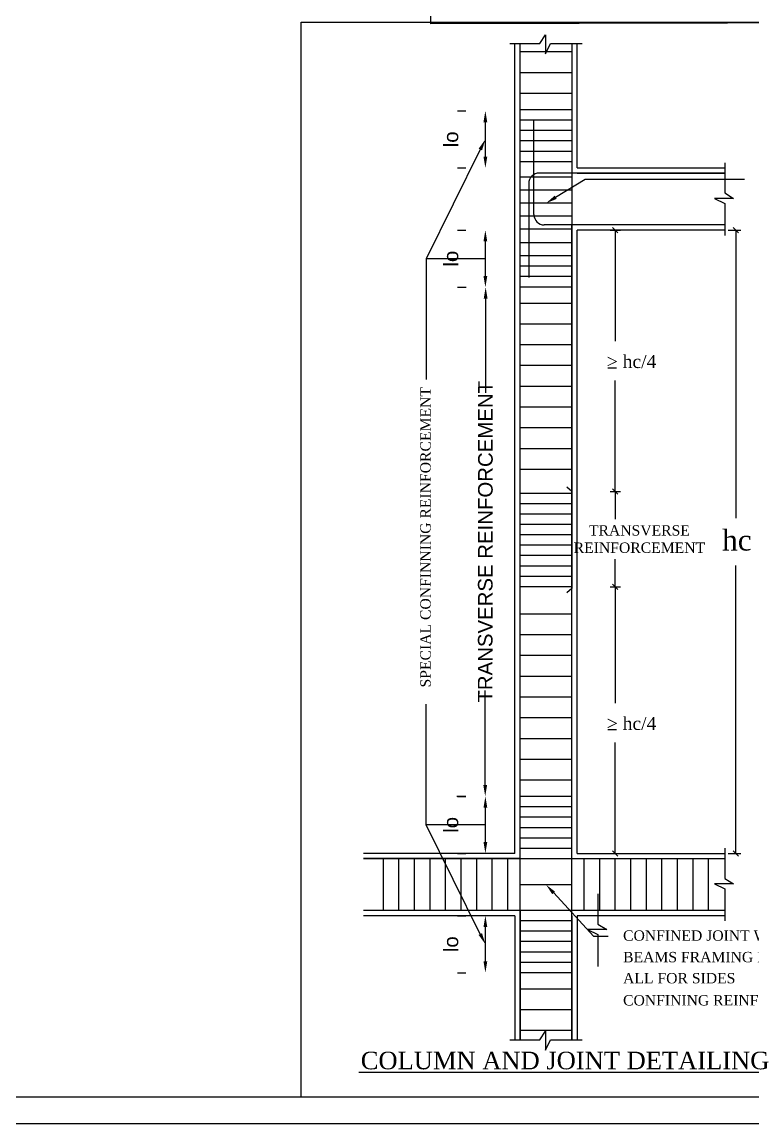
# Model space of a CAD drawing. Header units: metres. Extents: x -1560488.3 to -1560394.4, y 43534.5 to 43593.3.
# Drawn here: x -1560455.1 to -1560446.1, y 43534.54 to 43548.1 of the extents above; entities that cross this region are included whole.
import ezdxf

# ---------------------------------------------------------------- set-up
doc = ezdxf.new("R2010")
doc.units = ezdxf.units.M
doc.header["$LTSCALE"] = 750
doc.header["$MEASUREMENT"] = 0
doc.header["$PDMODE"] = 35
doc.header["$PDSIZE"] = 50
doc.layers.get('0').update_dxf_attribs({"lineweight": 5})
doc.layers.get('Defpoints').update_dxf_attribs({"lineweight": 0})
doc.layers.add('BO', color=1, linetype='Continuous')
doc.layers.add('TEXT 1', color=7, linetype='Continuous')
doc.layers.add('TEXT', color=2, linetype='Continuous', lineweight=20)
doc.styles.add('outer', font='BKANT.TTF')
doc.styles.get("Standard").update_dxf_attribs({"font": 'arial.ttf'})
doc.styles.add('TIMES', font='times.ttf', dxfattribs={"height": 9})
doc.dimstyles.new('Banu', dxfattribs={"dimtxt": 0.3, "dimasz": 0.1905, "dimexe": 1, "dimexo": 1, "dimgap": 0.1, "dimtad": 1, "dimzin": 1, "dimdsep": 46, "dimtxsty": 'outer', "dimcen": 0.15, "dimdle": 1, "dimse1": 1, "dimse2": 1, "dimclrd": 256, "dimclre": 256, "dimclrt": 256, "dimadec": 0, "dimazin": 0, "dimtfac": 1, "dimtix": 1, "dimtmove": 1, "dimatfit": 0, "dimfxl": 0, "dimtolj": 1, "dimtzin": 0, "dimlwd": -1, "dimlwe": -1, "dimarcsym": 0})

# ---------------------------------------------------------------- blocks, each defined once
blk = doc.blocks.new('_Oblique')
at = {"color": 0, "linetype": 'ByBlock', "lineweight": -2}
blk.add_line((-0.5, -0.5), (0.5, 0.5), dxfattribs=at)
blk = doc.blocks.new('A$C70167D43')
at = {"color": 0}
for p, q in [((-1031.09, 647.45), (-1026.73, 654.55)), ((-1026.73, 654.55), (-1026.73, 639.19)), ((-1055.19, 647.45), (-1031.09, 647.45)), ((-1051.06, 2.02), (-1051.06, 647.45)), ((-1046.92, -2.12), (-1046.92, 647.45)), ((-1046.92, -146.65), (-1046.92, 647.45)), ((-1026.73, 639.19), (-1022.77, 647.45)), ((-1022.77, 647.45), (-997.3, 647.45)), ((-1005.57, 647.45), (-1005.57, 250.4)), ((-1001.44, 548.41), (-1001.44, 647.45)), ((-1005.57, 640.81), (-1046.92, 640.81)), ((-1005.57, 624.27), (-1046.92, 624.27)), ((-1005.57, 607.73), (-1046.92, 607.73)), ((-1005.57, 594.67), (-1046.92, 594.67)), ((-1005.57, 586.4), (-1046.92, 586.4)), ((-1035.86, 511.19), (-1035.86, 586.24)), ((-1005.57, 578.12), (-1046.92, 578.12)), ((-1005.57, 569.85), (-1046.92, 569.85)), ((-1005.57, 561.58), (-1046.92, 561.58)), ((-1005.57, 553.31), (-1046.92, 553.31)), ((-1001.44, 548.41), (-883.75, 548.41)), ((-883.75, 552.54), (-883.75, 528.44)), ((-1005.57, 540.91), (-1046.92, 540.91)), ((-1040, 536), (-1040, 460.96)), ((-883.75, 544.27), (-1031.73, 544.27)), ((-1001.44, 544.27), (-883.75, 544.27)), ((-1005.57, 530.57), (-1046.92, 530.57)), ((-883.75, 528.44), (-876.65, 524.08)), ((-1005.57, 520.23), (-1046.92, 520.23)), ((-876.65, 524.08), (-892.01, 524.08)), ((-892.01, 524.08), (-883.75, 520.12)), ((-883.75, 520.12), (-883.75, 494.65)), ((-1005.32, 509.89), (-1046.68, 509.89)), ((-883.75, 502.92), (-1027.59, 502.92)), ((-1005.57, -2.12), (-1005.57, 502.92)), ((-883.75, 502.92), (-1005.57, 502.92)), ((-1005.57, 499.55), (-1046.92, 499.55)), ((-1001.44, 2.02), (-1001.44, 498.78)), ((-883.75, 498.78), (-1001.44, 498.78)), ((-1005.57, 488.61), (-1046.92, 488.61)), ((-1005.57, 478.27), (-1046.92, 478.27)), ((-1005.57, 470), (-1046.92, 470)), ((-1005.57, 461.73), (-1046.92, 461.73)), ((-1005.57, 453.46), (-1046.92, 453.46)), ((-1005.57, 440.4), (-1046.92, 440.4)), ((-1005.57, 423.86), (-1046.92, 423.86)), ((-1005.57, 407.32), (-1046.92, 407.32)), ((-1005.57, 390.78), (-1046.92, 390.78)), ((-976.87, 389.17), (-970.11, 389.17)), ((-1005.57, 374.23), (-1046.92, 374.23)), ((-1005.57, 357.69), (-1046.92, 357.69)), ((-1005.57, 341.15), (-1046.92, 341.15)), ((-1005.57, 324.61), (-1046.92, 324.61)), ((-1005.57, 308.07), (-1046.92, 308.07)), ((-1005.57, 290.56), (-1009.52, 293.88)), ((-1005.57, 250.4), (-1005.57, 290.56)), ((-1005.57, 288.97), (-1046.92, 288.97)), ((-1005.57, 280.7), (-1046.92, 280.7)), ((-1005.57, 272.43), (-1046.92, 272.43)), ((-1005.57, 264.16), (-1046.92, 264.16)), ((-1005.57, 255.89), (-1046.92, 255.89)), ((-1005.57, 247.62), (-1046.92, 247.62)), ((-1005.57, -146.65), (-1005.57, 250.4)), ((-1005.57, 250.4), (-1005.57, 213.18)), ((-1005.57, 239.35), (-1046.92, 239.35)), ((-1005.57, 231.08), (-1046.92, 231.08)), ((-1005.57, 222.81), (-1046.92, 222.81)), ((-1005.57, 214.54), (-1046.92, 214.54)), ((-1005.57, 213.18), (-1009.52, 209.64)), ((-1005.57, 192.73), (-1046.92, 192.73)), ((-1005.57, 176.19), (-1046.92, 176.19)), ((-1005.57, 159.65), (-1046.92, 159.65)), ((-1005.57, 143.11), (-1046.92, 143.11)), ((-1005.57, 126.57), (-1046.92, 126.57)), ((-1005.57, 110.03), (-1046.92, 110.03)), ((-976.87, 100.69), (-970.11, 100.69)), ((-1005.57, 93.48), (-1046.92, 93.48)), ((-1005.57, 76.94), (-1046.92, 76.94)), ((-1005.57, 60.4), (-1046.92, 60.4)), ((-1005.57, 47.34), (-1046.92, 47.34)), ((-1005.57, 39.07), (-1046.92, 39.07)), ((-1005.57, 30.8), (-1046.92, 30.8)), ((-1005.57, 22.53), (-1046.92, 22.53)), ((-1005.57, 14.26), (-1046.92, 14.26)), ((-1051.06, 2.02), (-1171.84, 2.02)), ((-1005.57, 5.99), (-1046.92, 5.99)), ((-1001.44, 2.02), (-883.75, 2.02)), ((-883.75, 6.15), (-883.75, -17.95)), ((-1171.84, -2.12), (-883.75, -2.12)), ((-1046.92, -2.12), (-1171.84, -2.12)), ((-1155.93, -43.47), (-1155.93, -2.12)), ((-1143.52, -43.47), (-1143.52, -2.12)), ((-1131.12, -43.47), (-1131.12, -2.12)), ((-1118.71, -43.47), (-1118.71, -2.12)), ((-1106.31, -43.47), (-1106.31, -2.12)), ((-1093.9, -43.47), (-1093.9, -2.12)), ((-1081.49, -43.47), (-1081.49, -2.12)), ((-1069.09, -43.47), (-1069.09, -2.12)), ((-1056.68, -43.47), (-1056.68, -2.12)), ((-1005.57, -2.12), (-883.75, -2.12)), ((-995.81, -43.47), (-995.81, -2.12)), ((-983.41, -43.47), (-983.41, -2.12)), ((-971, -43.47), (-971, -2.12)), ((-958.6, -43.47), (-958.6, -2.12)), ((-946.19, -43.47), (-946.19, -2.12)), ((-933.78, -43.47), (-933.78, -2.12)), ((-921.38, -43.47), (-921.38, -2.12)), ((-908.97, -43.47), (-908.97, -2.12)), ((-896.57, -43.47), (-896.57, -2.12)), ((-1046.92, -22.88), (-1005.57, -22.88)), ((-876.65, -22.31), (-892.01, -22.31)), ((-892.01, -22.31), (-883.75, -26.27)), ((-883.75, -17.95), (-876.65, -22.31)), ((-883.75, -26.27), (-883.75, -51.74)), ((-984.87, -30.13), (-984.87, -54.23)), ((-883.75, -43.47), (-1171.84, -43.47)), ((-1046.92, -43.47), (-1171.84, -43.47)), ((-1046.92, -43.47), (-1046.92, -146.65)), ((-883.75, -43.47), (-1001.44, -43.47)), ((-1051.06, -47.61), (-1171.84, -47.61)), ((-1051.06, -47.61), (-1051.06, -146.65)), ((-1005.57, -51.74), (-1046.92, -51.74)), ((-1005.57, -47.61), (-1005.57, -146.65)), ((-883.75, -47.61), (-1001.44, -47.61)), ((-1001.44, -47.61), (-1001.44, -146.65)), ((-1005.57, -60.01), (-1046.92, -60.01)), ((-977.77, -58.59), (-993.13, -58.59)), ((-993.13, -58.59), (-984.87, -62.55)), ((-984.87, -54.23), (-977.77, -58.59)), ((-1005.57, -68.28), (-1046.92, -68.28)), ((-984.87, -62.55), (-984.87, -88.02)), ((-1005.57, -76.55), (-1046.92, -76.55)), ((-1005.57, -84.83), (-1046.92, -84.83)), ((-1005.57, -93.1), (-1046.92, -93.1)), ((-1005.57, -106.16), (-1046.92, -106.16)), ((-1005.57, -122.7), (-1046.92, -122.7)), ((-1005.57, -139.24), (-1046.92, -139.24)), ((-1031.09, -146.65), (-1026.73, -139.54)), ((-1026.73, -139.54), (-1026.73, -154.91)), ((-1055.19, -146.65), (-1031.09, -146.65)), ((-1026.73, -154.91), (-1022.77, -146.65)), ((-1022.77, -146.65), (-997.3, -146.65)), ((-1175.46, -172.3), (-856.55, -172.3))]:
    blk.add_line(p, q, dxfattribs=at)
at = {"color": 1}
for p, q in [((-1096.92, 593.9), (-1090.1, 593.9)), ((-1074.59, 557.45), (-1074.59, 584.85)), ((-1096.92, 548.41), (-1090.1, 548.41)), ((-1096.92, 498.78), (-1090.1, 498.78)), ((-975.15, 498.78), (-966.97, 498.78)), ((-971.1, 498.78), (-971.1, 410.29)), ((-880.94, 498.78), (-870.77, 498.78)), ((-874.91, 498.78), (-874.91, 269.35)), ((-1074.59, 462.34), (-1074.59, 489.74)), ((-1121.88, 476.04), (-1121.88, 379.71)), ((-1074.59, 476.04), (-1121.88, 476.04)), ((-1096.92, 453.32), (-1089.88, 453.32)), ((-1096.92, 453.3), (-1090.1, 453.3)), ((-1074.38, 444.26), (-1074.45, 369.04)), ((-971.1, 290.49), (-971.1, 378.99)), ((-975.15, 290.49), (-966.97, 290.49)), ((-975.15, 290.49), (-966.97, 290.49)), ((-971.1, 290.49), (-971.1, 268.35)), ((-971.1, 214.54), (-971.1, 236.68)), ((-874.91, 2.02), (-874.91, 231.45)), ((-975.15, 214.54), (-966.97, 214.54)), ((-975.15, 214.54), (-966.97, 214.54)), ((-971.1, 214.54), (-971.1, 121.81)), ((-1074.74, 56.56), (-1074.67, 131.77)), ((-1121.88, 24.76), (-1121.88, 121.09)), ((-971.1, 2.02), (-971.1, 90.52)), ((-1097.3, 47.53), (-1090.25, 47.53)), ((-1096.92, 47.51), (-1090.1, 47.51)), ((-1074.59, 11.06), (-1074.59, 38.46)), ((-1074.59, 24.76), (-1121.88, 24.76)), ((-1096.92, 2.02), (-1090.1, 2.02)), ((-975.15, 2.02), (-966.97, 2.02)), ((-880.94, 2.02), (-870.77, 2.02)), ((-1096.92, -47.61), (-1090.1, -47.61)), ((-1074.59, -84.05), (-1074.59, -56.65)), ((-1096.92, -93.1), (-1090.1, -93.1))]:
    blk.add_line(p, q, dxfattribs=at)
blk.add_lwpolyline([(-1221.36, 664.64), (127.58, 664.64), (127.58, -192.13), (-1221.36, -192.13)], close=True)
at = {"color": 0, "extrusion": (0, 0, -1)}
blk.add_lwpolyline([(1078.62, 563.05), (1121.88, 476.04)], dxfattribs=at)
at = {"color": 0}
for points in [[(-1018.56, 524.99), (-995.11, 539.52), (-867.9, 539.52)], [(-1078.62, -62.25), (-1121.88, 24.76)], [(-1020.11, -29.52), (-988.37, -63.87), (-976.78, -63.87)]]:
    blk.add_lwpolyline(points, dxfattribs=at)
for centre, start, end in [((-1031.73, 536), 90, 180), ((-1027.59, 511.19), 180, 270)]:
    blk.add_arc(centre, 8.27, start, end, dxfattribs=at)
at = {"color": 1}
for points in [[(-1076.1, 584.85), (-1073.08, 584.85), (-1074.59, 593.9)], [(-1076.1, 557.45), (-1073.08, 557.45), (-1074.59, 548.41)], [(-1076.1, 489.74), (-1073.08, 489.74), (-1074.59, 498.78)], [(-1076.1, 462.34), (-1073.08, 462.34), (-1074.59, 453.3)], [(-1075.89, 444.26), (-1072.87, 444.26), (-1074.37, 453.3)], [(-1076.24, 56.56), (-1073.23, 56.56), (-1074.74, 47.51)], [(-1076.1, 38.46), (-1073.08, 38.46), (-1074.59, 47.51)], [(-1076.1, 11.06), (-1073.08, 11.06), (-1074.59, 2.02)], [(-1076.1, -56.65), (-1073.08, -56.65), (-1074.59, -47.61)], [(-1076.1, -84.05), (-1073.08, -84.05), (-1074.59, -93.1)]]:
    blk.add_solid(points, dxfattribs=at)
at = {"color": 0, "extrusion": (0, 0, -1)}
blk.add_solid([(1077.27, 562.38), (1074.59, 571.15), (1079.97, 563.72)], dxfattribs=at)
at = {"color": 0}
for points in [[(-1017.76, 523.71), (-1026.25, 520.23), (-1019.35, 526.27)], [(-1021.22, -30.54), (-1026.25, -22.88), (-1019, -28.5)], [(-1077.27, -61.58), (-1074.59, -70.35), (-1079.97, -62.92)]]:
    blk.add_solid(points, dxfattribs=at)
at = {"color": 1, "xscale": 4.135347420873587, "yscale": 4.135347420873587, "zscale": 4.135347420873587}
for p, rotation in [((-971.1, 498.78), 90), ((-874.91, 498.78), 90), ((-971.1, 290.49), 270), ((-971.1, 290.49), 90), ((-971.1, 214.54), 90), ((-971.1, 214.54), 270), ((-971.1, 2.02), 270), ((-874.91, 2.02), 270)]:
    blk.add_blockref('_Oblique', p, dxfattribs=dict(at, rotation=rotation))
at = {"color": 3, "style": 'TIMES'}
blk.add_text('SPECIAL CONFINNING REINFORCEMENT', height=8.2707, rotation=90, dxfattribs=at).set_placement((-1118.21, 134.27))
for s, height, p in [('CONFINED JOINT WITH BEAM', 8.2707, (-964.79, -67.58)), ('BEAMS FRAMING INTO', 8.2707, (-964.79, -84.74)), ('ALL FOR SIDES', 8.2707, (-964.79, -101.54)), ('CONFINING REINFIRCEMENT', 8.2707, (-964.79, -119.16)), ('COLUMN AND JOINT DETAILING', 13.9956, (-1173.96, -170.01))]:
    blk.add_text(s, height=height, dxfattribs=at).set_placement(p)
at = {"color": 3, "attachment_point": 5}
for s, insert, char_height, rotation in [('\\A1;lo', (-1101.99, 571.15), 11.631, 90), ('\\A1;lo', (-1101.99, 476.04), 11.631, 90), ('\\A1;TRANSVERSE REINFORCEMENT', (-1074.56, 250.41), 11.6307, 89.94746), ('\\A1;lo', (-1101.99, 24.76), 11.631, 90), ('\\A1;lo', (-1101.99, -70.35), 11.631, 90)]:
    blk.add_mtext(s, dxfattribs=dict(at, insert=insert, char_height=char_height, rotation=rotation))
at = {"color": 3, "attachment_point": 5, "style": 'TIMES'}
for s, insert, char_height in [('> hc/4', (-958.03, 394), 10.338), ('TRANSVERSE\\PREINFORCEMENT', (-951.77, 252.54), 8.2707), ('hc', (-874.06, 251.56), 16.541), ('> hc/4', (-958.03, 105.52), 10.338)]:
    blk.add_mtext(s, dxfattribs=dict(at, insert=insert, char_height=char_height))
blk = doc.blocks.new('*D117')
at = {"color": 3, "lineweight": -2}
blk.add_line((118670.114, -67715.991), (118666.391, -67715.991), dxfattribs=at)
at = {"color": 3}
for points in [[(118666.391, -67715.92), (118666.391, -67716.063), (118665.962, -67715.991)], [(118670.114, -67715.92), (118670.114, -67716.063), (118670.542, -67715.991)]]:
    blk.add_solid(points, dxfattribs=at)
at = {"layer": 'Defpoints', "color": 0}
for p in [(118665.962, -67714.757), (118670.542, -67714.757), (118665.962, -67715.991)]:
    blk.add_point(p, dxfattribs=at)
at = {"color": 7, "insert": (118668.252, -67715.42), "char_height": 0.675, "attachment_point": 5, "style": 'outer'}
blk.add_mtext('\\A1;1.00', dxfattribs=at)
blk = doc.blocks.new('*D118')
at = {"color": 3, "lineweight": -2}
blk.add_line((118665.147, -67708.315), (118665.147, -67714.328), dxfattribs=at)
at = {"color": 3}
for points in [[(118665.076, -67708.315), (118665.219, -67708.315), (118665.147, -67707.887)], [(118665.076, -67714.328), (118665.219, -67714.328), (118665.147, -67714.757)]]:
    blk.add_solid(points, dxfattribs=at)
at = {"layer": 'Defpoints', "color": 0}
for p in [(118665.962, -67707.887), (118665.147, -67714.757), (118665.962, -67714.757)]:
    blk.add_point(p, dxfattribs=at)
at = {"color": 7, "insert": (118664.576, -67711.322), "char_height": 0.675, "attachment_point": 5, "rotation": 90, "style": 'outer'}
blk.add_mtext('\\A1;1.50', dxfattribs=at)
blk = doc.blocks.new('A$C2FD946AA')
at = {"ltscale": 7}
h = blk.add_hatch(dxfattribs=at)
h.set_pattern_fill('ANSI31', scale=5.278864, angle=90, style=0)
h.set_pattern_definition([(135, (-3573.91557, 2164.67965), (-0.46659003, -0.46659003), [])])
h.paths.add_polyline_path([(-37.948, 3.724), (-39.004, 3.724), (-39.004, -2.779), (-41.532, -2.779), (-41.532, -3.835), (-37.948, -3.835)])
h = blk.add_hatch()
h.set_pattern_fill('GRAVEL', color=256, scale=1.66045)
h.set_pattern_definition([(228.012787504, (-394149.69907, 224877.26722), (-13.2835980477, -14.944047803663), [0.2233902684, -22.1156764974]), (184.969740728, (-394149.848515, 224877.10117), (19.92539707155, 1.660449755963), [0.383344714, -37.951114692]), (132.510447078, (-394150.23042, 224877.06796), (16.604497559626, -18.264947315588), [0.270301295, -26.759862391]), (267.273689006, (-394150.877994, 224876.65285), (1.660449755963, 33.208995119251), [0.349089636, -34.559867371]), (292.833654178, (-394150.8946, 224876.304154), (-8.302248779813, 19.92539707155), [0.3423100194, -33.88873863]), (357.273689006, (-394150.76176, 224875.98867), (-33.208995119251, 1.660449755963), [0.349089636, -34.559867371]), (37.694240467, (-394150.41307, 224875.972064), (-21.585846827513, -16.604497559625), [0.461653185, -45.703628056]), (72.255328375, (-394150.04777, 224876.25434), (11.623148291738, 36.529894631176), [0.4358481355, -43.148981188]), (121.429565615, (-394149.91493, 224876.66945), (-13.2835980477, 21.585846827513), [0.350271876, -34.6769540986]), (175.23635831, (-394150.09758, 224876.96833), (18.264947315588, -1.660449755963), [0.3998894356, -19.594573344]), (222.397437798, (-394150.49609, 224877.001543), (-19.9253970715504, -18.264947315588), [0.5171437556, -51.197270002]), (138.814074834, (-394149.23415, 224876.63624), (-11.62314829174, 9.962698535775), [0.1765074695, -17.474315551]), (171.46923439, (-394149.366985, 224876.752476), (21.585846827513, -3.320899511925), [0.335804377, -33.244713745]), (225, (-394149.6991, 224876.8023), (-2e-16, -1.660449756), [0.234822465, -2.1134080996]), (203.198590514, (-394149.8153, 224877.00154), (8.30224877981, 3.32089951193), [0.1264565325, -12.5191520626]), (291.801409486, (-394149.93154, 224876.95173), (-1.66044975596, 4.98134926789), [0.17883542, -8.76296017]), (30.96375653, (-394149.86512, 224876.78568), (4.98134926789, 3.32089951193), [0.2904608154, -9.3915418355]), (161.56505118, (-394149.61605, 224876.9351), (3.3208995119, -1.66044975596), [0.21003195, -5.040771219]), (16.389540334, (-394150.8946, 224876.95173), (16.604497559625, 4.981349267888), [0.294231697, -29.1290129427]), (70.346175942, (-394150.61232, 224877.03475), (-6.641799023852, -18.264947315594), [0.246844121, -24.4375161024]), (293.198590514, (-394149.61605, 224877.26722), (-3.32089951193, 8.30224877981), [0.2529114046, -12.3926971905]), (343.610459666, (-394149.51643, 224877.03475), (-16.604497559625, 4.981349267888), [0.294231697, -29.1290129427]), (339.44395478, (-394150.8946, 224875.92225), (-8.30224877981, 3.320899511925), [0.283737654, -13.9031512796]), (294.77514057, (-394150.62893, 224875.82262), (-8.302248779813, 18.264947315588), [0.237739875, -23.536282615]), (66.801409486, (-394149.59945, 224875.60677), (3.32089951193, 8.30224877981), [0.2529114046, -12.3926971905]), (17.354024636, (-394149.49982, 224875.83923), (-21.585846827513, -6.64179902385), [0.278342853, -27.5558670904]), (69.44395478, (-394150.41307, 224875.60677), (-3.320899511925, -8.30224877981), [0.141868827, -14.045020107]), (101.30993247, (-394149.69907, 224875.60677), (-1.66044975596, 6.64179902385), [0.084666333, -8.381999374]), (165.96375653, (-394149.71568, 224875.6898), (4.9813492679, -1.66044975596), [0.3423100194, -6.5038997104]), (186.009005957, (-394150.04777, 224875.77281), (16.604497559625, 1.660449755963), [0.317228926, -31.4056191195]), (303.69006753, (-394149.8651, 224876.63624), (-1.66044975596, 3.32089951193), [0.239473385, -5.747363351]), (353.157226587, (-394149.732284, 224876.43699), (28.227645851363, -3.320899511925), [0.418091286, -41.390965276]), (60.9453959, (-394149.31717, 224876.38718), (-6.64179902385, -11.62314829174), [0.170953265, -16.92442329]), (90, (-394149.2341, 224876.5366), (-1.660449756, 1.660449756), [0.0996269854, -1.5608227706]), (120.256437164, (-394150.08098, 224875.82262), (6.64179902385, -11.623148291738), [0.230676322, -22.83702891]), (48.012787504, (-394150.19721, 224876.02188), (13.2835980477, 14.944047803663), [0.446780537, -21.892286229]), (0, (-394149.8983, 224876.354), (1.660449756, 1.660449756), [0.4317169366, -1.2287328194]), (325.30484647, (-394149.46661, 224876.35397), (16.604497559626, -11.623148291737), [0.262540353, -25.991475493]), (254.0546041, (-394149.25075, 224876.20453), (-1.66044975596, -6.64179902385), [0.2417648054, -11.8464918837]), (207.645975364, (-394149.31717, 224875.972064), (-31.548545363288, -16.604497559625), [0.3936345214, -38.9698826785]), (175.42607874, (-394149.665866, 224875.789415), (-21.585846827513, 1.660449755963), [0.4164391383, -41.227428881])])
h.paths.add_polyline_path([(-27.04, -4.171), (-31.62, -4.171), (-31.62, -9.264), (-31.587, -9.287), (-31.62, -9.314), (-31.62, -11.041), (-27.04, -11.041)])
at = {"color": 4}
for p, q in [((-27.04, 4.291), (-27.04, -7.709)), ((-25.986, 4.291), (-25.986, 2.192)), ((-37.948, -3.835), (-37.948, 3.724)), ((-37.593, 2.515), (-37.591, -3.47)), ((-37.423, 2.515), (-37.42, -3.306)), ((-26.513, -0.661), (-26.513, 2.192)), ((-27.04, -0.661), (-25.986, -0.661)), ((-25.986, -0.661), (-25.986, -7.743)), ((-37.42, -3.306), (-35.641, -3.381)), ((-37.591, -3.47), (-35.648, -3.551)), ((-35.648, -3.551), (-35.641, -3.381)), ((-37.948, -3.835), (-41.546, -3.835)), ((-37.948, -3.835), (-31.62, -4.171)), ((-27.04, -4.171), (-20.372, -4.171)), ((-27.04, -4.171), (-25.986, -5.251)), ((-27.04, -5.251), (-25.986, -4.171)), ((-33.953, -5.228), (-31.62, -5.659)), ((-27.04, -7.709), (-26.671, -7.718)), ((-26.671, -7.718), (-26.61, -7.97)), ((-26.61, -7.97), (-26.358, -7.519)), ((-26.358, -7.519), (-26.324, -7.743)), ((-26.324, -7.743), (-25.744, -7.743)), ((-31.587, -9.287), (-31.936, -9.045)), ((-32.986, -9.284), (-31.587, -9.287)), ((-31.587, -9.287), (-31.903, -9.539))]:
    blk.add_line(p, q, dxfattribs=at)
for points in [[(-43.885, 6.441), (-16.027, 6.507), (-16.027, -15.191), (-43.885, -15.257)], [(-27.378, 4.291), (-25.605, 4.291), (-25.605, 4.66), (-27.378, 4.66)], [(-26.69, 4.66), (-26.341, 4.66), (-26.341, 4.841), (-26.69, 4.841)], [(-27.04, 2.892), (-25.986, 2.892), (-25.986, 2.192), (-27.04, 2.192)], [(-31.62, -4.171), (-27.04, -4.171), (-27.04, -11.041), (-31.62, -11.041)], [(-27.04, -4.171), (-25.986, -4.171), (-25.986, -5.251), (-27.04, -5.251)]]:
    blk.add_lwpolyline(points, close=True, dxfattribs=at)
for points in [[(-29.983, 5.522), (-28.968, 5.503), (-26.283, 2.641)], [(-37.593, 2.515), (-36.331, 3.7), (-35.919, 3.707)], [(-29.399, 2.507), (-28.68, 2.507), (-26.802, 0.844)], [(-23.831, -6.501), (-24.8, -6.525), (-26.218, -4.829)], [(-26.436, -6.905), (-25.768, -8.618), (-24.778, -8.594)]]:
    blk.add_lwpolyline(points, dxfattribs=at)
blk.add_circle((-26.496, 5.019), 0.178, dxfattribs=at)
at = {"layer": 'TEXT'}
for p, q in [((-22.591, -4.171), (-22.916, -4.778)), ((-22.448, -4.171), (-22.773, -4.778)), ((-22.273, -4.171), (-22.598, -4.778)), ((-22.555, -4.171), (-22.229, -4.778)), ((-22.12, -4.171), (-22.445, -4.778)), ((-22.426, -4.171), (-22.101, -4.778)), ((-21.991, -4.171), (-22.317, -4.778)), ((-22.273, -4.171), (-21.948, -4.778)), ((-21.817, -4.171), (-22.142, -4.778)), ((-22.098, -4.171), (-21.773, -4.778)), ((-21.663, -4.171), (-21.988, -4.778)), ((-21.955, -4.171), (-21.63, -4.778)), ((-21.535, -4.171), (-21.86, -4.778)), ((-21.817, -4.171), (-21.492, -4.778)), ((-21.642, -4.171), (-21.317, -4.778)), ((-21.499, -4.171), (-21.174, -4.778))]:
    blk.add_line(p, q, dxfattribs=at)
at = {"color": 0, "style": 'outer'}
for s, height, p in [('R.C.C. Beam', 0.55413, (-34.433, 5.452)), ('Rain Water Pipe', 0.55413, (-36.994, 4.021)), ('115 thk. brick wall', 0.55413, (-33.956, 2.756)), ('INSIDE', 0.5541, (-31.596, -1.056)), ('5 to 7.5 c.m', 0.55413, (-37.851, -5.255)), ('size pebbles', 0.55413, (-38.023, -5.951)), ('Plinth beam', 0.55413, (-23.614, -6.817)), ('230-(d) R.C.C. pile every', 0.55413, (-24.823, -8.064)), ('3000 @ 1500 deep', 0.55413, (-24.54, -8.951)), ('Pebble bed', 0.5541, (-36.902, -9.536)), ('%%UPeeble bed', 1.03899, (-32.598, -13.891))]:
    blk.add_text(s, height=height, dxfattribs=at).set_placement(p)
at = {"color": 7, "ltscale": 7, "style": 'outer'}
blk.add_text('Building Line', height=0.58654, dxfattribs=at).set_placement((-43.699, -2.407))
at = {"color": 0, "style": 'outer'}
blk.add_text('Slope 1 in 20', height=0.55413, rotation=358.0563, dxfattribs=at).set_placement((-35.386, -3.616))
at = {"layer": 'TEXT 1', "style": 'outer'}
blk.add_text('GL', height=0.7388, dxfattribs=at).set_placement((-22.807, -3.977))
at = {"color": 4}
for p1, distance, text, picture, middle in [((-31.62, -4.171), -0.815, '1.50', '*D118', (-33.006, -7.606)), ((-27.04, -11.041), 1.234, '1.00', '*D117', (-29.33, -11.705))]:
    dim = blk.add_aligned_dim(p1=p1, p2=(-31.62, -11.041), distance=distance, text=text, dimstyle='Banu', override={"dimscale": 2.25, "dimtxt": 0.3, "dimfxl": 5.18, "dimfxlon": 1, "dimarcsym": 1}, dxfattribs=at)
    dim.commit()
    dim.dimension.update_dxf_attribs({"geometry": picture, "text_midpoint": middle, "insert": (-118697.582, 67703.716)})

msp = doc.modelspace()

# ---------------------------------------------------------------- linework, layer by layer
for points in [[(-1560488.3, 43588.209), (-1560394.418, 43588.209), (-1560394.418, 43534.537), (-1560488.3, 43534.537)], [(-1560487.968, 43587.877), (-1560394.75, 43587.877), (-1560394.75, 43534.869), (-1560487.968, 43534.869)]]:
    msp.add_lwpolyline(points, close=True)

# ---------------------------------------------------------------- block references
at = {"color": 4, "xscale": 0.3278177719143909, "yscale": 0.3278177719143909, "zscale": 0.3278177719143909}
msp.add_blockref('A$C2FD946AA', (-1560435.678, 43553.085), dxfattribs=at)
at = {"layer": 'BO', "color": 4, "xscale": 0.0154482882477733, "yscale": 0.0154482882477733, "zscale": 0.0154482882477733}
msp.add_blockref('A$C70167D43', (-1560432.793, 43537.837), dxfattribs=at)

doc.saveas('drawing.dxf')
